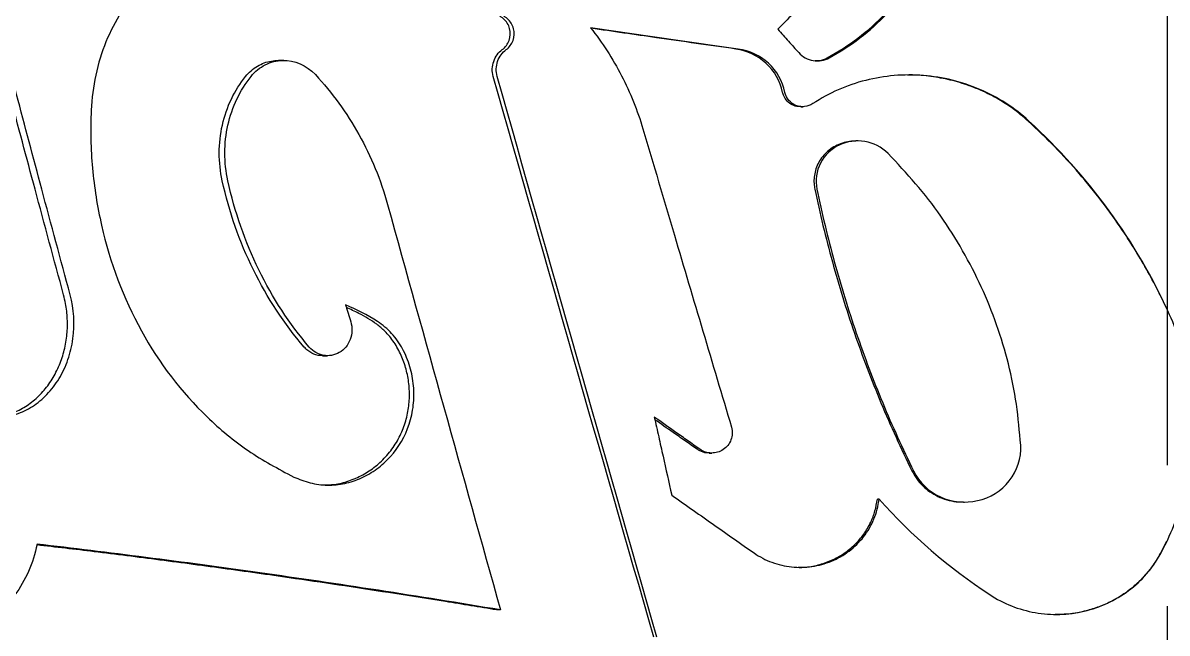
# Model space of a CAD drawing. Header units: millimetres. Extents: x 8 to 586, y 8 to 412.
# Drawn here: x 224.45 to 245.08, y 229.76 to 240.76 of the extents above; entities that cross this region are included whole.
import ezdxf

# ---------------------------------------------------------------- set-up
doc = ezdxf.new("R2010")
doc.units = ezdxf.units.MM
doc.linetypes.add('CENTERX2', pattern=[20.32, 12.7, -2.54, 2.54, -2.54])
doc.layers.add('CENTERLINE', color=4, linetype='CENTERX2')
doc.layers.add('OUTLINE', color=7, linetype='Continuous', lineweight=25)

msp = doc.modelspace()

# ---------------------------------------------------------------- linework, layer by layer
at = {"layer": 'CENTERLINE'}
msp.add_line((245.08011, 387.72801), (245.08011, 146.85692), dxfattribs=at)
at = {"layer": 'OUTLINE'}
for p, q in [((229.15814, 240.08775), (229.05915, 240.08775)), ((238.4795, 239.2534), (238.51873, 239.2534)), ((239.50294, 238.63538), (239.46952, 238.63538)), ((229.85685, 234.76331), (229.94772, 234.76331)), ((236.82414, 233.00862), (236.87347, 233.00862)), ((239.88875, 232.17835), (239.85774, 232.17835)), ((241.40748, 232.12363), (241.42945, 232.12363)), ((244.96444, 231.19618), (245.07665, 231.42447)), ((233.06297, 230.1802), (232.99109, 230.1802))]:
    msp.add_line(p, q, dxfattribs=at)
for points, knots in [([(238.95512, 240.13389), (239.34115, 240.34413), (239.69515, 240.61246), (240.30973, 241.24814), (240.56489, 241.60829), (240.75934, 242.00854)], [0, 0, 0, 0, 0.5, 0.5, 1, 1, 1, 1]), ([(238.99129, 240.13389), (239.37568, 240.34449), (239.72781, 240.61321), (240.33853, 241.24898), (240.59187, 241.60901), (240.78482, 242.00854)], [0, 0, 0, 0, 0.5, 0.5, 1, 1, 1, 1]), ([(226.59744, 241.42759), (226.32718, 241.14493), (226.10662, 240.80141), (225.87388, 240.23212), (225.81147, 240.03075), (225.72174, 239.61588), (225.69448, 239.40426), (225.68488, 239.18842)], [0, 0, 0, 0, 0.5, 0.5, 0.75, 0.75, 1, 1, 1, 1]), ([(225.18747, 235.86066), (225.01516, 236.49577), (224.84371, 237.13084), (224.67316, 237.76586), (224.52033, 238.33494), (224.36821, 238.904), (224.21684, 239.47302), (224.06547, 240.04205), (223.91483, 240.61105), (223.76497, 241.18003)], [0, 0, 0, 0, 0.00200028766, 0.00200028766, 0.00200028766, 0.00379284887, 0.00379284887, 0.00379284887, 0.00558545406, 0.00558545406, 0.00558545406, 0.00558545406]), ([(225.30529, 235.86066), (225.13385, 236.49611), (224.96327, 237.13153), (224.79359, 237.7669), (224.64165, 238.33581), (224.49044, 238.90469), (224.33996, 239.47354), (224.18948, 240.0424), (224.03973, 240.61123), (223.89075, 241.18003)], [0, 0, 0, 0, 0.00200028759, 0.00200028759, 0.00200028759, 0.00379132567, 0.00379132567, 0.00379132567, 0.00558240722, 0.00558240722, 0.00558240722, 0.00558240722]), ([(238.61625, 241.21018), (238.56864, 241.16198), (238.52106, 241.11378), (238.4735, 241.06558), (238.42594, 241.01738), (238.37841, 240.96917), (238.3309, 240.92097), (238.24212, 240.83089), (238.15344, 240.74081), (238.06484, 240.65073)], [0, 0, 0, 0, 0.000205638205, 0.000205638205, 0.000205638205, 0.00041127641, 0.00041127641, 0.00041127641, 0.000795530132, 0.000795530132, 0.000795530132, 0.000795530132]), ([(233.09631, 240.28308), (233.15195, 240.32415), (233.19547, 240.38187), (233.24359, 240.51541), (233.24708, 240.59132), (233.21067, 240.72961), (233.17073, 240.79286), (233.06669, 240.88442), (233.00252, 240.91406), (232.9354, 240.92454)], [0, 0, 0, 0, 0.25, 0.25, 0.5, 0.5, 0.75, 0.75, 1, 1, 1, 1]), ([(233.16707, 240.28308), (233.22247, 240.32423), (233.26568, 240.38198), (233.31343, 240.51535), (233.31692, 240.59104), (233.28095, 240.7291), (233.24141, 240.7924), (233.13796, 240.88421), (233.07404, 240.91402), (233.00708, 240.92454)], [0, 0, 0, 0, 0.25, 0.25, 0.5, 0.5, 0.75, 0.75, 1, 1, 1, 1]), ([(234.68856, 240.67683), (234.89941, 240.40777), (235.0861, 240.11832), (235.40336, 239.50599), (235.53259, 239.18626), (235.63115, 238.8538)], [0, 0, 0, 0, 0.5, 0.5, 1, 1, 1, 1]), ([(237.30348, 240.29289), (237.06482, 240.32682), (236.58749, 240.39467), (235.71583, 240.51935), (235.08845, 240.61009), (234.69559, 240.66691)], [0, 0, 0, 0, 0.272102961, 0.544206031, 1, 1, 1, 1]), ([(238.06484, 240.65073), (238.09692, 240.61444), (238.12901, 240.57815), (238.16111, 240.54185), (238.19321, 240.50556), (238.22531, 240.46927), (238.25743, 240.43297), (238.31788, 240.36464), (238.37837, 240.29631), (238.43889, 240.22797)], [0, 0, 0, 0, 0.000146418367, 0.000146418367, 0.000146418367, 0.000292836734, 0.000292836734, 0.000292836734, 0.000568494266, 0.000568494266, 0.000568494266, 0.000568494266]), ([(232.93274, 239.80049), (232.90779, 239.88933), (232.91067, 239.98426), (232.97027, 240.15662), (233.02554, 240.23056), (233.09631, 240.28308)], [0, 0, 0, 0, 0.5, 0.5, 1, 1, 1, 1]), ([(233.00448, 239.80049), (232.9797, 239.88925), (232.98254, 239.98404), (233.04159, 240.15625), (233.09652, 240.23041), (233.16707, 240.28308)], [0, 0, 0, 0, 0.5, 0.5, 1, 1, 1, 1]), ([(238.14962, 239.51005), (238.10874, 239.71499), (238.00122, 239.89969), (237.69599, 240.17659), (237.50478, 240.26372), (237.30348, 240.29289)], [0, 0, 0, 0, 0.5, 0.5, 1, 1, 1, 1]), ([(238.19056, 239.51005), (238.15004, 239.71437), (238.04358, 239.89889), (237.74055, 240.176), (237.55005, 240.26365), (237.3494, 240.29289)], [0, 0, 0, 0, 0.5, 0.5, 1, 1, 1, 1]), ([(238.43889, 240.22797), (238.50722, 240.15153), (238.59923, 240.10153), (238.79929, 240.06815), (238.90182, 240.08565), (238.99129, 240.13389)], [0, 0, 0, 0, 0.5, 0.5, 1, 1, 1, 1]), ([(238.73861, 240.08517), (238.76438, 240.08387), (238.83989, 240.08006), (238.90936, 240.11252), (238.95512, 240.1339)], [0, 0, 0, 0, 0.34140115, 1, 1, 1, 1]), ([(228.46851, 239.79956), (228.50038, 239.83506), (228.56412, 239.90607), (228.67837, 239.98696), (228.80221, 240.0455), (228.93054, 240.08176), (229.01774, 240.08497), (229.05989, 240.08653)], [0, 0, 0, 0, 0.20279808, 0.40565684, 0.60810038, 0.81056831, 1, 1, 1, 1]), ([(228.56662, 239.79956), (228.63885, 239.88956), (228.7265, 239.96006), (228.92117, 240.05799), (229.02777, 240.08465), (229.3485, 240.09317), (229.56729, 240.00179), (229.7269, 239.83099)], [0, 0, 0, 0, 0.25, 0.25, 0.5, 0.5, 1, 1, 1, 1]), ([(228.04775, 237.9172), (228.01139, 238.08345), (227.99349, 238.25113), (227.99394, 238.58934), (228.013, 238.75996), (228.08627, 239.08507), (228.14143, 239.24401), (228.28271, 239.53878), (228.36822, 239.67475), (228.46851, 239.79956)], [0, 0, 0, 0, 0.25, 0.25, 0.5, 0.5, 0.75, 0.75, 1, 1, 1, 1]), ([(228.14848, 237.9172), (228.11234, 238.08335), (228.09454, 238.25091), (228.09491, 238.58877), (228.11379, 238.7593), (228.18647, 239.08428), (228.24116, 239.24315), (228.38166, 239.5383), (228.46674, 239.67451), (228.56662, 239.79956)], [0, 0, 0, 0, 0.25, 0.25, 0.5, 0.5, 0.75, 0.75, 1, 1, 1, 1]), ([(229.7269, 239.83099), (230.02591, 239.50854), (230.29053, 239.14577), (230.73202, 238.35564), (230.90592, 237.93487), (231.02872, 237.49068)], [0, 0, 0, 0, 0.5, 0.5, 1, 1, 1, 1]), ([(242.59098, 238.99347), (242.3281, 239.23446), (242.03247, 239.42379), (241.37917, 239.70397), (241.03909, 239.78721), (240.33413, 239.84295), (239.98725, 239.81395), (239.30615, 239.64177), (238.98733, 239.50185), (238.69419, 239.30804)], [0, 0, 0, 0, 0.25, 0.25, 0.5, 0.5, 0.75, 0.75, 1, 1, 1, 1]), ([(242.57618, 238.99347), (242.48551, 239.07058), (242.30388, 239.22506), (242.00077, 239.41545), (241.68079, 239.57332), (241.34528, 239.69375), (240.99968, 239.77583), (240.68311, 239.82098), (240.48313, 239.82069), (240.40096, 239.82057)], [0, 0, 0, 0, 0.14927331, 0.29905097, 0.44835983, 0.59741956, 0.74693388, 0.89601276, 1, 1, 1, 1]), ([(238.47922, 239.25799), (238.46473, 239.25646), (238.41147, 239.25084), (238.32122, 239.28231), (238.22758, 239.34888), (238.17099, 239.43183), (238.15543, 239.4888), (238.14962, 239.51004)], [0, 0, 0, 0, 0.0971944, 0.35739522, 0.61260228, 0.85550433, 1, 1, 1, 1]), ([(238.69419, 239.30804), (238.60461, 239.24924), (238.48918, 239.23748), (238.29163, 239.31371), (238.21258, 239.40346), (238.19056, 239.51005)], [0, 0, 0, 0, 0.5, 0.5, 1, 1, 1, 1]), ([(225.68488, 239.18842), (225.67876, 239.01336), (225.67499, 238.83854), (225.68295, 238.49043), (225.69303, 238.31698), (225.74031, 237.79833), (225.79461, 237.4527), (226.02569, 236.43719), (226.26453, 235.80426), (226.91413, 234.62372), (227.31036, 234.10772), (228.00788, 233.43434), (228.25481, 233.22868), (228.77816, 232.87431), (229.05587, 232.72487), (229.33574, 232.57534)], [0, 0, 0, 0, 0.0625, 0.0625, 0.125, 0.125, 0.25, 0.25, 0.5, 0.5, 0.75, 0.75, 0.875, 0.875, 1, 1, 1, 1]), ([(245.07466, 235.61052), (245.03023, 235.70511), (244.92437, 235.93053), (244.73772, 236.27838), (244.518, 236.65465), (244.24389, 237.0811), (243.90729, 237.55119), (243.49624, 238.05659), (243.05483, 238.54151), (242.73593, 238.84263), (242.57618, 238.99347)], [0, 0, 0, 0, 0.07406627, 0.17650208, 0.27965386, 0.3828055, 0.53566681, 0.68909411, 0.84425615, 1, 1, 1, 1]), ([(245.12623, 235.50222), (244.8283, 236.16343), (244.46241, 236.79038), (243.6101, 237.9614), (243.12496, 238.50337), (242.59098, 238.99347)], [0, 0, 0, 0, 0.5, 0.5, 1, 1, 1, 1]), ([(235.63115, 238.8538), (235.81999, 238.21558), (236.00906, 237.57733), (236.19833, 236.93905), (236.36958, 236.36152), (236.541, 235.78395), (236.71256, 235.20636), (236.88413, 234.62876), (237.05584, 234.05113), (237.22767, 233.47347)], [0, 0, 0, 0, 0.0020002645, 0.0020002645, 0.0020002645, 0.00381015102, 0.00381015102, 0.00381015102, 0.00562007456, 0.00562007456, 0.00562007456, 0.00562007456]), ([(239.46972, 238.63278), (239.4541, 238.63346), (239.39413, 238.63604), (239.28968, 238.61769), (239.16125, 238.57698), (239.04208, 238.51344), (238.93699, 238.43047), (238.85001, 238.33262), (238.78335, 238.22225), (238.73832, 238.10602), (238.71565, 237.98591), (238.71226, 237.8727), (238.72401, 237.80083), (238.72932, 237.76832)], [0, 0, 0, 0, 0.03608716, 0.13858496, 0.24293602, 0.3472653, 0.44893155, 0.55056481, 0.6470168, 0.74344874, 0.83423667, 0.92502474, 1, 1, 1, 1]), ([(240.05001, 238.41107), (239.93546, 238.52469), (239.78836, 238.59868), (239.47514, 238.65078), (239.31112, 238.62803), (239.02695, 238.49247), (238.90456, 238.377), (238.75852, 238.09525), (238.73461, 237.92723), (238.76689, 237.76832)], [0, 0, 0, 0, 0.25, 0.25, 0.5, 0.5, 0.75, 0.75, 1, 1, 1, 1]), ([(242.44197, 233.15012), (242.41995, 233.39643), (242.39801, 233.64275), (242.32879, 234.13156), (242.28026, 234.37386), (242.09766, 235.09517), (241.9346, 235.55785), (241.62882, 236.22466), (241.5165, 236.44232), (241.27265, 236.86911), (241.14097, 237.07939), (240.85846, 237.4844), (240.70697, 237.67834), (240.38601, 238.0511), (240.21792, 238.23107), (240.05001, 238.41107)], [0, 0, 0, 0, 0.125, 0.125, 0.25, 0.25, 0.5, 0.5, 0.625, 0.625, 0.75, 0.75, 0.875, 0.875, 1, 1, 1, 1]), ([(229.52518, 234.91885), (229.16601, 235.33749), (228.85827, 235.80561), (228.35942, 236.81856), (228.17164, 237.35449), (228.04775, 237.9172)], [0, 0, 0, 0, 0.5, 0.5, 1, 1, 1, 1]), ([(229.61736, 234.91885), (229.25981, 235.33805), (228.9538, 235.80655), (228.45803, 236.81947), (228.27154, 237.35515), (228.14848, 237.9172)], [0, 0, 0, 0, 0.5, 0.5, 1, 1, 1, 1]), ([(238.72932, 237.76832), (238.77635, 237.54853), (238.82427, 237.32897), (238.92972, 236.89237), (238.98616, 236.67504), (239.16535, 236.02564), (239.29815, 235.59588), (239.59102, 234.74674), (239.74987, 234.32618), (240.09554, 233.49711), (240.28706, 233.09095), (240.47996, 232.68533)], [0, 0, 0, 0, 0.125, 0.125, 0.25, 0.25, 0.5, 0.5, 0.75, 0.75, 1, 1, 1, 1]), ([(238.76689, 237.76832), (238.81362, 237.54862), (238.86125, 237.32915), (238.96604, 236.89269), (239.02213, 236.67542), (239.20023, 236.02616), (239.33221, 235.59647), (239.62334, 234.74733), (239.78126, 234.32674), (240.12495, 233.49747), (240.31542, 233.09113), (240.50727, 232.68533)], [0, 0, 0, 0, 0.125, 0.125, 0.25, 0.25, 0.5, 0.5, 0.75, 0.75, 1, 1, 1, 1]), ([(223.92768, 233.65709), (224.00147, 233.66568), (224.15784, 233.68389), (224.38963, 233.77561), (224.61502, 233.91775), (224.81609, 234.10599), (224.98526, 234.3339), (225.11625, 234.58818), (225.20598, 234.86328), (225.25445, 235.1446), (225.26055, 235.42805), (225.23471, 235.6674), (225.20019, 235.80863), (225.18747, 235.86066)], [0, 0, 0, 0, 0.09013847, 0.19101017, 0.29204638, 0.39305981, 0.49057174, 0.58805562, 0.68034461, 0.77261257, 0.86062564, 0.94864688, 1, 1, 1, 1]), ([(224.02703, 233.65291), (224.13121, 233.65828), (224.23341, 233.67754), (224.43387, 233.74316), (224.5332, 233.7904), (224.71917, 233.90953), (224.80647, 233.98125), (224.96887, 234.15012), (225.04252, 234.24621), (225.16929, 234.45532), (225.22382, 234.57096), (225.30836, 234.81342), (225.33859, 234.93953), (225.3917, 235.33296), (225.37396, 235.60463), (225.30529, 235.86066)], [0, 0, 0, 0, 0.125, 0.125, 0.25, 0.25, 0.375, 0.375, 0.5, 0.5, 0.625, 0.625, 0.75, 0.75, 1, 1, 1, 1]), ([(229.33574, 232.57534), (229.43392, 232.53741), (229.53235, 232.49951), (229.73401, 232.44585), (229.83855, 232.43155), (230.04847, 232.42877), (230.15222, 232.43951), (230.35751, 232.4833), (230.45992, 232.51693), (230.65438, 232.60444), (230.74719, 232.65843), (230.92351, 232.7876), (231.00608, 232.86243), (231.22832, 233.10928), (231.34675, 233.31096), (231.45395, 233.63921), (231.47916, 233.75506), (231.50522, 233.98688), (231.50657, 234.10357), (231.48555, 234.33853), (231.4631, 234.45386), (231.39695, 234.67654), (231.35233, 234.78598), (231.24267, 234.98748), (231.178, 235.08025), (231.02523, 235.24667), (230.9382, 235.31784), (230.66658, 235.50241), (230.46747, 235.59143), (230.27113, 235.68073)], [0, 0, 0, 0, 0.0625, 0.0625, 0.125, 0.125, 0.1875, 0.1875, 0.25, 0.25, 0.3125, 0.3125, 0.375, 0.375, 0.5, 0.5, 0.5625, 0.5625, 0.625, 0.625, 0.6875, 0.6875, 0.75, 0.75, 0.8125, 0.8125, 0.875, 0.875, 1, 1, 1, 1]), ([(229.86999, 232.43524), (229.93517, 232.43583), (230.08996, 232.43722), (230.33034, 232.49856), (230.58241, 232.60707), (230.81557, 232.76242), (231.02148, 232.96034), (231.19122, 233.1916), (231.31628, 233.44976), (231.39446, 233.71762), (231.42706, 233.99008), (231.4183, 234.25843), (231.36794, 234.52158), (231.2791, 234.77427), (231.15084, 235.00805), (230.99774, 235.19526), (230.83376, 235.33358), (230.67512, 235.43814), (230.49213, 235.53866), (230.36076, 235.59823), (230.28597, 235.63215)], [0, 0, 0, 0, 0.04567975, 0.10848577, 0.17121426, 0.23392786, 0.29700105, 0.36003934, 0.42003216, 0.48002949, 0.535875, 0.59171933, 0.64751415, 0.7033068, 0.76010302, 0.8168278, 0.85906611, 0.90151085, 0.94392324, 1, 1, 1, 1]), ([(230.27113, 235.68073), (230.27893, 235.65518), (230.28674, 235.62963), (230.29454, 235.60407), (230.30235, 235.57852), (230.31015, 235.55297), (230.31796, 235.52741), (230.33336, 235.477), (230.34877, 235.42659), (230.36418, 235.37617)], [0, 0, 0, 0, 0.000080718193, 0.000080718193, 0.000080718193, 0.000161436387, 0.000161436387, 0.000161436387, 0.000320679412, 0.000320679412, 0.000320679412, 0.000320679412]), ([(230.36418, 235.37617), (230.39574, 235.27095), (230.39231, 235.15574), (230.3156, 234.95413), (230.24419, 234.87085), (230.07106, 234.77031), (229.96963, 234.75251), (229.77645, 234.78718), (229.68619, 234.83917), (229.61736, 234.91885)], [0, 0, 0, 0, 0.25, 0.25, 0.5, 0.5, 0.75, 0.75, 1, 1, 1, 1]), ([(244.96513, 231.19618), (245.14344, 231.52628), (245.28154, 231.87008), (245.47869, 232.58456), (245.53703, 232.9589), (245.5654, 233.69887), (245.53709, 234.06923), (245.3933, 234.80502), (245.28009, 235.15997), (245.12623, 235.50222)], [0, 0, 0, 0, 0.25, 0.25, 0.5, 0.5, 0.75, 0.75, 1, 1, 1, 1]), ([(229.85647, 234.7689), (229.84258, 234.76722), (229.77626, 234.75923), (229.68267, 234.79574), (229.58735, 234.8545), (229.5459, 234.8974), (229.52518, 234.91885)], [0, 0, 0, 0, 0.113768496, 0.542933177, 0.771478234, 1, 1, 1, 1]), ([(236.65669, 233.07693), (236.58471, 233.12754), (236.51279, 233.17814), (236.44093, 233.22875), (236.36907, 233.27935), (236.29726, 233.32996), (236.22552, 233.38056), (236.09558, 233.4722), (235.96585, 233.56383), (235.83632, 233.65546)], [0, 0, 0, 0, 0.00026912464, 0.00026912464, 0.00026912464, 0.00053824928, 0.00053824928, 0.00053824928, 0.00102564803, 0.00102564803, 0.00102564803, 0.00102564803]), ([(235.83632, 233.65546), (235.86259, 233.53792), (235.88886, 233.42038), (235.91514, 233.30284), (235.94141, 233.1853), (235.96769, 233.06776), (235.99397, 232.95022), (236.04618, 232.71672), (236.0984, 232.48321), (236.15063, 232.2497)], [0, 0, 0, 0, 0.000361592, 0.000361592, 0.000361592, 0.00072318399, 0.00072318399, 0.00072318399, 0.00144151033, 0.00144151033, 0.00144151033, 0.00144151033]), ([(236.60641, 233.07693), (236.53433, 233.12733), (236.39018, 233.22814), (236.13673, 233.40566), (235.9558, 233.53279), (235.84658, 233.60953)], [0, 0, 0, 0, 0.28387322, 0.56774306, 1, 1, 1, 1]), ([(237.22767, 233.47347), (237.24976, 233.39894), (237.24585, 233.31918), (237.19189, 233.17436), (237.1431, 233.11258), (237.01729, 233.02912), (236.94233, 233.00764), (236.79342, 233.00967), (236.71934, 233.03361), (236.65669, 233.07693)], [0, 0, 0, 0, 0.25, 0.25, 0.5, 0.5, 0.75, 0.75, 1, 1, 1, 1]), ([(240.50727, 232.68533), (240.6098, 232.47691), (240.78399, 232.31217), (241.20352, 232.12196), (241.44022, 232.09881), (241.88952, 232.2022), (242.09258, 232.3266), (242.38025, 232.68903), (242.45466, 232.91796), (242.44197, 233.15012)], [0, 0, 0, 0, 0.25, 0.25, 0.5, 0.5, 0.75, 0.75, 1, 1, 1, 1]), ([(236.82387, 233.01344), (236.80984, 233.01209), (236.75172, 233.0065), (236.67564, 233.034), (236.62214, 233.06717), (236.60641, 233.07693)], [0, 0, 0, 0, 0.183402042, 0.759859062, 1, 1, 1, 1]), ([(240.47996, 232.68533), (240.50719, 232.63669), (240.56165, 232.53939), (240.67259, 232.41356), (240.8012, 232.30732), (240.94696, 232.22216), (241.10633, 232.16239), (241.26208, 232.12761), (241.36349, 232.1269), (241.4076, 232.12659)], [0, 0, 0, 0, 0.14578481, 0.29159637, 0.43716003, 0.5827551, 0.7333868, 0.88403926, 1, 1, 1, 1]), ([(236.15063, 232.2497), (236.27976, 232.15849), (236.40908, 232.06728), (236.5386, 231.97606), (236.66811, 231.88484), (236.79781, 231.79361), (236.92768, 231.70238), (237.16244, 231.53747), (237.3978, 231.37253), (237.63366, 231.20759)], [0, 0, 0, 0, 0.00048482123, 0.00048482123, 0.00048482123, 0.00096964247, 0.00096964247, 0.00096964247, 0.0018460119, 0.0018460119, 0.0018460119, 0.0018460119]), ([(237.63366, 231.20759), (237.73502, 231.1368), (237.84292, 231.0806), (238.07113, 230.99571), (238.19185, 230.96748), (238.433, 230.94204), (238.55667, 230.94438), (238.79797, 230.97935), (238.9152, 231.0114), (239.14247, 231.10574), (239.24924, 231.16691), (239.44435, 231.31456), (239.53403, 231.40267), (239.68477, 231.59647), (239.74795, 231.70455), (239.84263, 231.93413), (239.87392, 232.05376), (239.88875, 232.17835)], [0, 0, 0, 0, 0.125, 0.125, 0.25, 0.25, 0.375, 0.375, 0.5, 0.5, 0.625, 0.625, 0.75, 0.75, 0.875, 0.875, 1, 1, 1, 1]), ([(238.42722, 230.95189), (238.46387, 230.95069), (238.58546, 230.94671), (238.79043, 230.98604), (239.0328, 231.06713), (239.25693, 231.19233), (239.45401, 231.35174), (239.61765, 231.54234), (239.73871, 231.74789), (239.82135, 231.96216), (239.84561, 232.10629), (239.85774, 232.17835)], [0, 0, 0, 0, 0.05380831, 0.17850018, 0.30317472, 0.42715078, 0.55109501, 0.6704322, 0.78972954, 0.89486896, 1, 1, 1, 1]), ([(224.70831, 231.36523), (224.67494, 231.192), (224.62387, 231.02884), (224.48876, 230.72155), (224.40451, 230.57862), (224.21316, 230.32785), (224.10355, 230.2168), (223.87065, 230.0354), (223.74576, 229.96323), (223.48607, 229.85954), (223.35413, 229.82877), (223.08638, 229.80842), (222.95155, 229.81954), (222.69168, 229.88284), (222.56332, 229.93602), (222.32317, 230.08096), (222.21111, 230.17201), (222.10713, 230.28258)], [0, 0, 0, 0, 0.125, 0.125, 0.25, 0.25, 0.375, 0.375, 0.5, 0.5, 0.625, 0.625, 0.75, 0.75, 0.875, 0.875, 1, 1, 1, 1]), ([(232.99109, 230.1802), (232.68361, 230.23056), (232.06865, 230.33129), (231.15807, 230.47477), (230.257, 230.61256), (229.24452, 230.76204), (228.12825, 230.91968), (226.91782, 231.08131), (225.77211, 231.22668), (225.04763, 231.31123), (224.70457, 231.35127)], [0, 0, 0, 0, 0.104569143, 0.209138151, 0.314085637, 0.419032914, 0.567414028, 0.716068622, 0.865555512, 1, 1, 1, 1]), ([(233.06297, 230.18021), (232.31818, 230.30396), (231.58434, 230.42153), (230.1386, 230.64436), (229.42582, 230.74975), (228.02792, 230.94729), (227.34219, 231.03971), (226.00117, 231.21201), (225.34657, 231.29015), (224.70831, 231.36523)], [0, 0, 0, 0, 0.25, 0.25, 0.5, 0.5, 0.75, 0.75, 1, 1, 1, 1]), ([(241.88259, 230.45532), (242.00747, 230.37328), (242.1386, 230.30561), (242.41273, 230.19749), (242.55746, 230.15687), (242.84916, 230.10623), (242.99615, 230.0957), (243.29242, 230.10414), (243.44147, 230.12353), (243.87223, 230.2244), (244.1488, 230.35163), (244.50357, 230.61625), (244.61431, 230.71839), (244.80921, 230.94266), (244.89374, 231.06449), (244.96513, 231.19618)], [0, 0, 0, 0, 0.125, 0.125, 0.25, 0.25, 0.375, 0.375, 0.5, 0.5, 0.75, 0.75, 0.875, 0.875, 1, 1, 1, 1]), ([(243.0692, 230.10668), (243.13918, 230.10541), (243.29299, 230.10261), (243.52838, 230.14299), (243.77181, 230.20719), (244.00579, 230.29973), (244.22678, 230.41833), (244.43233, 230.5611), (244.62987, 230.73643), (244.81401, 230.94593), (244.9143, 231.11276), (244.96444, 231.19618)], [0, 0, 0, 0, 0.09137462, 0.20085364, 0.31068312, 0.42014895, 0.52872822, 0.63767135, 0.74622126, 0.87310953, 1, 1, 1, 1])]:
    msp.add_open_spline(points, degree=3, knots=knots, dxfattribs=at)
for points in [[(237.3494, 240.29289), (236.45285, 240.42089), (235.56505, 240.54885), (234.68856, 240.67683)], [(235.82813, 229.68713), (234.85605, 233.05921), (233.88962, 236.43028), (232.93274, 239.80049)], [(235.88315, 229.68713), (234.91673, 233.0592), (233.95588, 236.43028), (233.00448, 239.80049)], [(231.02872, 237.49068), (231.70091, 235.05433), (232.37948, 232.61753), (233.06297, 230.18021)], [(239.88875, 232.17835), (240.47386, 231.51947), (241.14565, 230.94073), (241.88259, 230.45532)]]:
    msp.add_open_spline(points, degree=3, dxfattribs=at)

doc.saveas('drawing.dxf')
